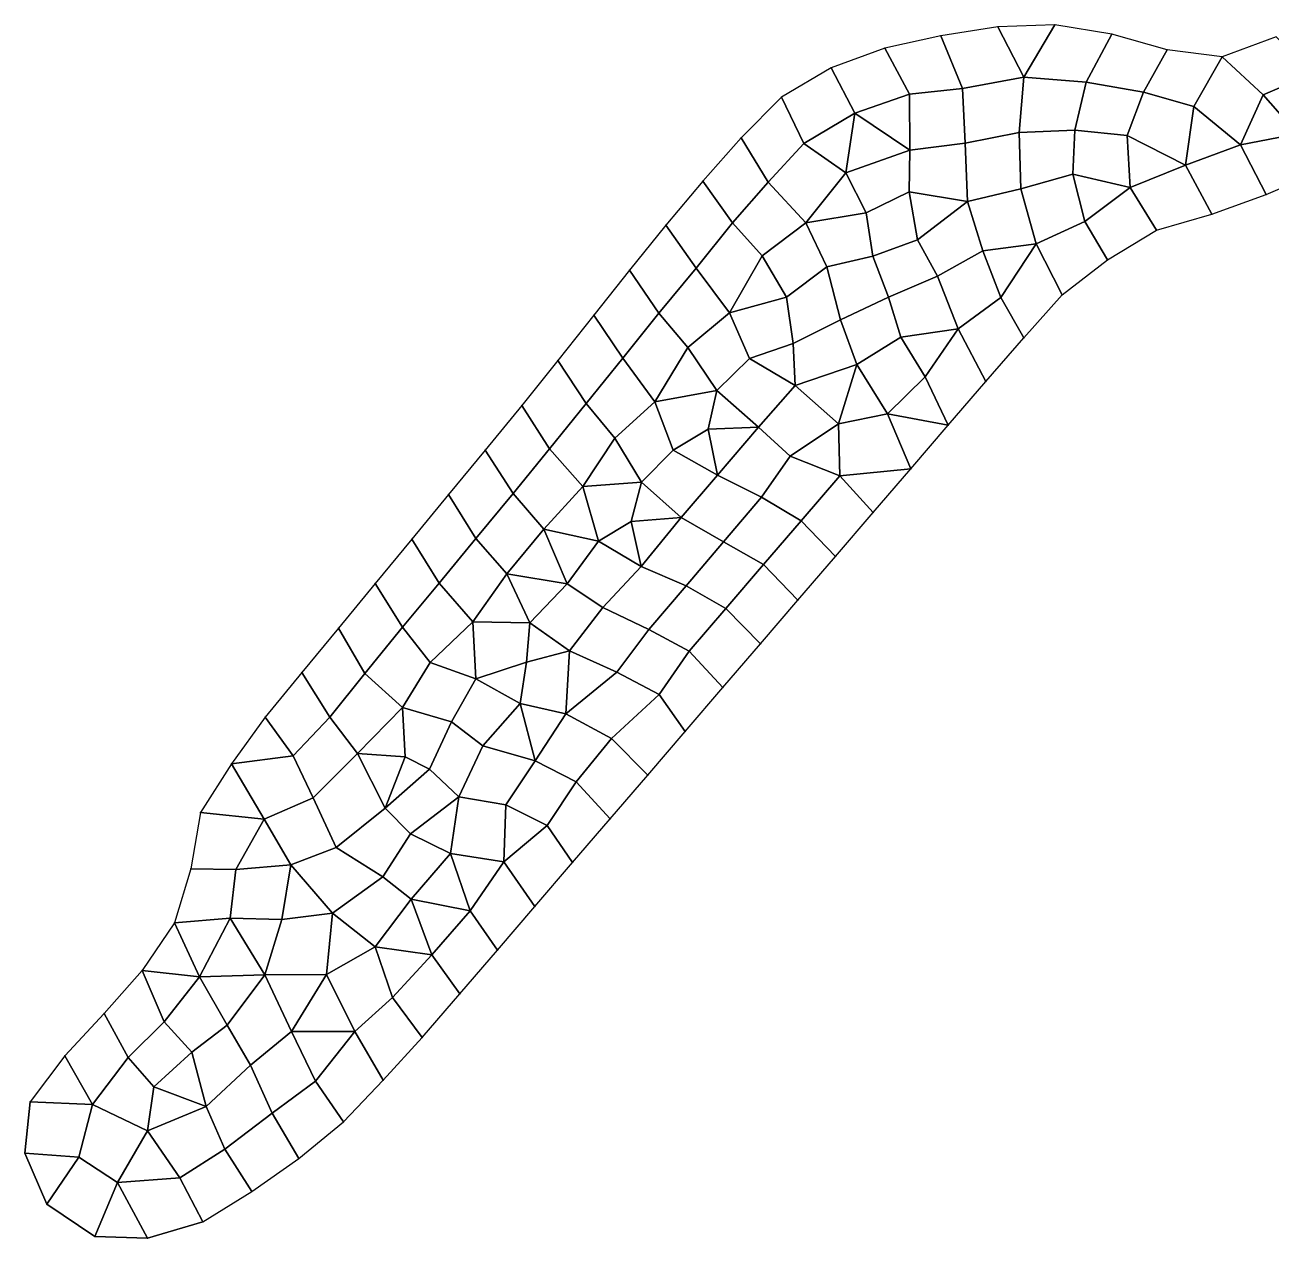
# Model space of a CAD drawing. Extents: x 380827 to 407438, y 6452886 to 6483357.
# Drawn here: x 380827 to 382451, y 6452886 to 6454467 of the extents above; entities that cross this region are included whole.
import ezdxf

# ---------------------------------------------------------------- set-up
doc = ezdxf.new("R2010")
doc.units = 0
for name, color, linetype in [('MESH_BOUND', 25, 'CONTINUOUS'), ('MESH_ELEMS', 18, 'CONTINUOUS'), ('MESH_NDSTRNGS', 17, 'CONTINUOUS'), ('MESH_NODES', 18, 'CONTINUOUS')]:
    doc.layers.add(name, color=color, linetype=linetype)

msp = doc.modelspace()

# ---------------------------------------------------------------- linework, layer by layer
at = {"layer": 'MESH_BOUND', "color": 25}
for points in [[(382020.535, 6454452.63, -8), (381947.17, 6454436.35, -8)], [(382094.783, 6454464.24, -8), (382020.535, 6454452.63, -8)], [(382169.018, 6454466.67, -8), (382094.783, 6454464.24, -8)], [(382243.206, 6454454.67, -8), (382169.018, 6454466.67, -8)], [(382315.414, 6454434.28, -8), (382243.206, 6454454.67, -8)], [(381947.17, 6454436.35, -8), (381877.488, 6454410.73, -8)], [(382457.4, 6454450.96, -0.187), (382386.825, 6454425.13, 0.06)], [(382386.825, 6454425.13, 0.06), (382315.414, 6454434.28, -8)], [(381877.488, 6454410.73, -8), (381812.802, 6454372.48, -8)], [(381812.802, 6454372.48, -8), (381760.162, 6454319.4, -8)], [(381760.162, 6454319.4, -8), (381710.127, 6454263.34, -8)], [(382444.175, 6454245.92, -0.965), (382513.433, 6454275.09, -0.813)], [(381710.127, 6454263.34, -8), (381661.877, 6454205.72, -8)], [(382373.724, 6454220.11, -1.394), (382444.175, 6454245.92, -0.965)], [(382301.554, 6454199.15, -8), (382373.724, 6454220.11, -1.394)], [(381661.877, 6454205.72, -8), (381614.655, 6454147.27, -8)], [(382237.582, 6454160.79, -8), (382301.554, 6454199.15, -8)], [(382178.524, 6454115, -8), (382237.582, 6454160.79, -8)], [(381614.655, 6454147.27, -8), (381567.926, 6454088.41, -8)], [(382128.413, 6454058.99, -8), (382178.524, 6454115, -8)], [(381567.926, 6454088.41, -8), (381521.148, 6454029.59, -8)], [(382079.05, 6454002.33, -8), (382128.413, 6454058.99, -8)], [(381521.148, 6454029.59, -8), (381474.025, 6453971.05, -8)], [(382030.07, 6453945.33, -8), (382079.05, 6454002.33, -8)], [(381474.025, 6453971.05, -8), (381426.531, 6453912.81, -8)], [(381981.091, 6453888.34, -8), (382030.07, 6453945.33, -8)], [(381426.531, 6453912.81, -8), (381378.766, 6453854.79, -8)], [(381932.111, 6453831.34, -8), (381981.091, 6453888.34, -8)], [(381378.766, 6453854.79, -8), (381330.961, 6453796.8, -8)], [(381883.132, 6453774.34, -8), (381932.111, 6453831.34, -8)], [(381330.961, 6453796.8, -8), (381283.144, 6453738.83, -8)], [(381834.152, 6453717.34, -8), (381883.132, 6453774.34, -8)], [(381283.144, 6453738.83, -8), (381235.327, 6453680.85, -8)], [(381785.173, 6453660.34, -8), (381834.152, 6453717.34, -8)], [(381235.327, 6453680.85, -8), (381187.51, 6453622.87, -8)], [(381736.194, 6453603.35, -8), (381785.173, 6453660.34, -8)], [(381187.51, 6453622.87, -8), (381139.693, 6453564.9, -8)], [(381687.214, 6453546.35, -8), (381736.194, 6453603.35, -8)], [(381139.693, 6453564.9, -8), (381095.637, 6453504.19, -8)], [(381638.235, 6453489.35, -8), (381687.214, 6453546.35, -8)], [(381095.637, 6453504.19, -8), (381055.249, 6453440.81, -8)], [(381589.255, 6453432.35, -8), (381638.235, 6453489.35, -8)], [(381055.249, 6453440.81, -8), (381042.801, 6453367.24, -8)], [(381540.276, 6453375.35, -8), (381589.255, 6453432.35, -8)], [(381042.801, 6453367.24, -8), (381021.685, 6453297.03, -8)], [(381491.296, 6453318.35, -8), (381540.276, 6453375.35, -8)], [(381442.317, 6453261.36, -8), (381491.296, 6453318.35, -8)], [(381021.685, 6453297.03, -8), (380979.416, 6453234.89, -8)], [(381393.337, 6453204.36, -8), (381442.317, 6453261.36, -8)], [(380979.416, 6453234.89, -8), (380929.684, 6453178.81, -8)], [(381344.358, 6453147.36, -8), (381393.337, 6453204.36, -8)], [(380929.684, 6453178.81, -8), (380878.652, 6453123.74, -8)], [(381293.695, 6453091.87, -8), (381344.358, 6453147.36, -8)], [(380878.652, 6453123.74, -8), (380833.272, 6453063.84, -8)], [(381241.59, 6453037.8, -8), (381293.695, 6453091.87, -8)], [(380833.272, 6453063.84, -8), (380826.548, 6452997, -8)], [(381183.637, 6452989.96, -8), (381241.59, 6453037.8, -8)], [(380826.548, 6452997, -8), (380855.239, 6452930.19, -8)], [(381122.45, 6452946.65, -8), (381183.637, 6452989.96, -8)], [(381058.288, 6452907.52, -8), (381122.45, 6452946.65, -8)], [(380855.239, 6452930.19, -8), (380917.575, 6452888.21, -8)], [(380986.435, 6452886.18, -8), (381058.288, 6452907.52, -8)], [(380917.575, 6452888.21, -8), (380986.435, 6452886.18, -8)]]:
    msp.add_polyline3d(points, dxfattribs=at)
at = {"layer": 'MESH_ELEMS', "color": 178}
for points in [[(381979.509, 6454376.26, -8), (382048.777, 6454383.82, -8), (382020.535, 6454452.63, -8), (381947.17, 6454436.35, -8)], [(382048.777, 6454383.82, -8), (382128.624, 6454398.48, -8), (382094.783, 6454464.24, -8), (382020.535, 6454452.63, -8)], [(382169.018, 6454466.67, -8), (382094.783, 6454464.24, -8), (382128.624, 6454398.48, -8), (382169.018, 6454466.67, -8)], [(382128.624, 6454398.48, -8), (382209.684, 6454392.23, -8), (382243.206, 6454454.67, -8), (382169.018, 6454466.67, -8)], [(382243.206, 6454454.67, -8), (382209.684, 6454392.23, -8), (382284.455, 6454379.29, -8), (382315.414, 6454434.28, -8)], [(381877.488, 6454410.73, -8), (381908.419, 6454351.76, -8), (381979.509, 6454376.26, -8), (381947.17, 6454436.35, -8)], [(382386.825, 6454425.13, 0.06), (382440.349, 6454375.68, -4.223), (382504.179, 6454402.99, -3.56), (382457.4, 6454450.96, -0.187)], [(382315.414, 6454434.28, -8), (382284.455, 6454379.29, -8), (382350.102, 6454360.49, -3.333), (382386.825, 6454425.13, 0.06)], [(382386.825, 6454425.13, 0.06), (382350.102, 6454360.49, -3.333), (382410.98, 6454310.65, -8.699), (382440.349, 6454375.68, -4.223)], [(381812.802, 6454372.48, -8), (381841.652, 6454312.15, -8), (381908.419, 6454351.76, -8), (381877.488, 6454410.73, -8)], [(382504.179, 6454402.99, -3.56), (382440.349, 6454375.68, -4.223), (382485.364, 6454324.61, -7.539), (382548.146, 6454353.06, -8.045)], [(382051.992, 6454312.45, -8), (382122.535, 6454326.54, -8), (382128.624, 6454398.48, -8), (382048.777, 6454383.82, -8)], [(382128.624, 6454398.48, -8), (382122.535, 6454326.54, -8), (382195.113, 6454329.37, -8), (382209.684, 6454392.23, -8)], [(382209.684, 6454392.23, -8), (382195.113, 6454329.37, -8), (382263.053, 6454322.53, -8), (382284.455, 6454379.29, -8)], [(381760.162, 6454319.4, -8), (381795.433, 6454261.88, -8), (381841.652, 6454312.15, -8), (381812.802, 6454372.48, -8)], [(381979.509, 6454376.26, -8), (381908.419, 6454351.76, -8), (381979.744, 6454303.37, -8), (381979.509, 6454376.26, -8)], [(381979.744, 6454303.37, -8), (382051.992, 6454312.45, -8), (382048.777, 6454383.82, -8), (381979.509, 6454376.26, -8)], [(382284.455, 6454379.29, -8), (382263.053, 6454322.53, -8), (382339.08, 6454284.18, -7.771), (382350.102, 6454360.49, -3.333)], [(382485.364, 6454324.61, -7.539), (382440.349, 6454375.68, -4.223), (382410.98, 6454310.65, -8.699), (382485.364, 6454324.61, -7.539)], [(382410.98, 6454310.65, -8.699), (382350.102, 6454360.49, -3.333), (382339.08, 6454284.18, -7.771), (382410.98, 6454310.65, -8.699)], [(381908.419, 6454351.76, -8), (381841.652, 6454312.15, -8), (381896.347, 6454274.06, -8), (381908.419, 6454351.76, -8)], [(381908.419, 6454351.76, -8), (381896.347, 6454274.06, -8), (381979.744, 6454303.37, -8), (381908.419, 6454351.76, -8)], [(382051.992, 6454312.45, -8), (382054.889, 6454236.58, -8), (382124.443, 6454253.24, -8), (382122.535, 6454326.54, -8)], [(382122.535, 6454326.54, -8), (382124.443, 6454253.24, -8), (382192.574, 6454272.07, -8), (382195.113, 6454329.37, -8)], [(382195.113, 6454329.37, -8), (382192.574, 6454272.07, -8), (382267.197, 6454255.07, -8), (382263.053, 6454322.53, -8)], [(382339.08, 6454284.18, -7.771), (382263.053, 6454322.53, -8), (382267.197, 6454255.07, -8), (382339.08, 6454284.18, -7.771)], [(382410.98, 6454310.65, -8.699), (382444.175, 6454245.92, -0.965), (382513.433, 6454275.09, -0.813), (382485.364, 6454324.61, -7.539)], [(381710.127, 6454263.34, -8), (381748.624, 6454208.77, -8), (381795.433, 6454261.88, -8), (381760.162, 6454319.4, -8)], [(381795.433, 6454261.88, -8), (381844.299, 6454208.76, -8), (381896.347, 6454274.06, -8), (381841.652, 6454312.15, -8)], [(381979.744, 6454303.37, -8), (381979.158, 6454249.24, -8), (382054.889, 6454236.58, -8), (382051.992, 6454312.45, -8)], [(382339.08, 6454284.18, -7.771), (382373.724, 6454220.11, -1.394), (382444.175, 6454245.92, -0.965), (382410.98, 6454310.65, -8.699)], [(381896.347, 6454274.06, -8), (381923.071, 6454221.82, -8), (381979.158, 6454249.24, -8), (381979.744, 6454303.37, -8)], [(381896.347, 6454274.06, -8), (381844.299, 6454208.76, -8), (381923.071, 6454221.82, -8), (381896.347, 6454274.06, -8)], [(382267.197, 6454255.07, -8), (382301.554, 6454199.15, -8), (382373.724, 6454220.11, -1.394), (382339.08, 6454284.18, -7.771)], [(381661.877, 6454205.72, -8), (381701.412, 6454149.67, -8), (381748.624, 6454208.77, -8), (381710.127, 6454263.34, -8)], [(381748.624, 6454208.77, -8), (381787.645, 6454165.85, -8), (381844.299, 6454208.76, -8), (381795.433, 6454261.88, -8)], [(382124.443, 6454253.24, -8), (382144.787, 6454181.54, -8), (382207.866, 6454210.39, -8), (382192.574, 6454272.07, -8)], [(382267.197, 6454255.07, -8), (382192.574, 6454272.07, -8), (382207.866, 6454210.39, -8), (382267.197, 6454255.07, -8)], [(381923.071, 6454221.82, -8), (381931.797, 6454165.43, -8), (381989.875, 6454186.8, -8), (381979.158, 6454249.24, -8)], [(382054.889, 6454236.58, -8), (381979.158, 6454249.24, -8), (381989.875, 6454186.8, -8), (382054.889, 6454236.58, -8)], [(382054.889, 6454236.58, -8), (382075.056, 6454172.55, -8), (382144.787, 6454181.54, -8), (382124.443, 6454253.24, -8)], [(382207.866, 6454210.39, -8), (382237.582, 6454160.79, -8), (382301.554, 6454199.15, -8), (382267.197, 6454255.07, -8)], [(381989.875, 6454186.8, -8), (382016.004, 6454139.35, -8), (382075.056, 6454172.55, -8), (382054.889, 6454236.58, -8)], [(381701.412, 6454149.67, -8), (381744.859, 6454091.4, -8), (381787.645, 6454165.85, -8), (381748.624, 6454208.77, -8)], [(381787.645, 6454165.85, -8), (381819.343, 6454112.16, -8), (381871.664, 6454151.47, -8), (381844.299, 6454208.76, -8)], [(381844.299, 6454208.76, -8), (381871.664, 6454151.47, -8), (381931.797, 6454165.43, -8), (381923.071, 6454221.82, -8)], [(382144.787, 6454181.54, -8), (382178.524, 6454115, -8), (382237.582, 6454160.79, -8), (382207.866, 6454210.39, -8)], [(381614.655, 6454147.27, -8), (381652.885, 6454091.14, -8), (381701.412, 6454149.67, -8), (381661.877, 6454205.72, -8)], [(381931.797, 6454165.43, -8), (381952.064, 6454112.03, -8), (382016.004, 6454139.35, -8), (381989.875, 6454186.8, -8)], [(382144.787, 6454181.54, -8), (382075.056, 6454172.55, -8), (382098.385, 6454111.51, -8), (382144.787, 6454181.54, -8)], [(382098.385, 6454111.51, -8), (382128.413, 6454058.99, -8), (382178.524, 6454115, -8), (382144.787, 6454181.54, -8)], [(381787.645, 6454165.85, -8), (381744.859, 6454091.4, -8), (381819.343, 6454112.16, -8), (381787.645, 6454165.85, -8)], [(381871.664, 6454151.47, -8), (381889.503, 6454082.44, -8), (381952.064, 6454112.03, -8), (381931.797, 6454165.43, -8)], [(382016.004, 6454139.35, -8), (382043.065, 6454070.71, -8), (382098.385, 6454111.51, -8), (382075.056, 6454172.55, -8)], [(381567.926, 6454088.41, -8), (381605.797, 6454032.46, -8), (381652.885, 6454091.14, -8), (381614.655, 6454147.27, -8)], [(381652.885, 6454091.14, -8), (381690.387, 6454046.21, -8), (381744.859, 6454091.4, -8), (381701.412, 6454149.67, -8)], [(381819.343, 6454112.16, -8), (381827.926, 6454051.49, -8), (381889.503, 6454082.44, -8), (381871.664, 6454151.47, -8)], [(381952.064, 6454112.03, -8), (381968.427, 6454059.76, -8), (382043.065, 6454070.71, -8), (382016.004, 6454139.35, -8)], [(381744.859, 6454091.4, -8), (381770.848, 6454032.18, -8), (381827.926, 6454051.49, -8), (381819.343, 6454112.16, -8)], [(381889.503, 6454082.44, -8), (381910.65, 6454024.49, -8), (381968.427, 6454059.76, -8), (381952.064, 6454112.03, -8)], [(382043.065, 6454070.71, -8), (382079.05, 6454002.33, -8), (382128.413, 6454058.99, -8), (382098.385, 6454111.51, -8)], [(381521.148, 6454029.59, -8), (381557.981, 6453973.54, -8), (381605.797, 6454032.46, -8), (381567.926, 6454088.41, -8)], [(381605.797, 6454032.46, -8), (381647.567, 6453975.85, -8), (381690.387, 6454046.21, -8), (381652.885, 6454091.14, -8)], [(381690.387, 6454046.21, -8), (381728.58, 6453990.27, -8), (381770.848, 6454032.18, -8), (381744.859, 6454091.4, -8)], [(381827.926, 6454051.49, -8), (381830.615, 6453996.74, -8), (381910.65, 6454024.49, -8), (381889.503, 6454082.44, -8)], [(382043.065, 6454070.71, -8), (381968.427, 6454059.76, -8), (381999.749, 6454008.25, -8), (382043.065, 6454070.71, -8)], [(381999.749, 6454008.25, -8), (382030.07, 6453945.33, -8), (382079.05, 6454002.33, -8), (382043.065, 6454070.71, -8)], [(381690.387, 6454046.21, -8), (381647.567, 6453975.85, -8), (381728.58, 6453990.27, -8), (381690.387, 6454046.21, -8)], [(381827.926, 6454051.49, -8), (381770.848, 6454032.18, -8), (381830.615, 6453996.74, -8), (381827.926, 6454051.49, -8)], [(381910.65, 6454024.49, -8), (381951.015, 6453959.8, -8), (381999.749, 6454008.25, -8), (381968.427, 6454059.76, -8)], [(381474.025, 6453971.05, -8), (381510.385, 6453914.28, -8), (381557.981, 6453973.54, -8), (381521.148, 6454029.59, -8)], [(381557.981, 6453973.54, -8), (381595.288, 6453928.51, -8), (381647.567, 6453975.85, -8), (381605.797, 6454032.46, -8)], [(381728.58, 6453990.27, -8), (381782.715, 6453942.63, -8), (381830.615, 6453996.74, -8), (381770.848, 6454032.18, -8)], [(381910.65, 6454024.49, -8), (381830.615, 6453996.74, -8), (381887.161, 6453946.94, -8), (381910.65, 6454024.49, -8)], [(381910.65, 6454024.49, -8), (381887.161, 6453946.94, -8), (381951.015, 6453959.8, -8), (381910.65, 6454024.49, -8)], [(381999.749, 6454008.25, -8), (381951.015, 6453959.8, -8), (382030.07, 6453945.33, -8), (381999.749, 6454008.25, -8)], [(381647.567, 6453975.85, -8), (381671.392, 6453912.47, -8), (381717.266, 6453939.98, -8), (381728.58, 6453990.27, -8)], [(381782.715, 6453942.63, -8), (381728.58, 6453990.27, -8), (381717.266, 6453939.98, -8), (381782.715, 6453942.63, -8)], [(381782.715, 6453942.63, -8), (381824.012, 6453904.75, -8), (381887.161, 6453946.94, -8), (381830.615, 6453996.74, -8)], [(381426.531, 6453912.81, -8), (381462.792, 6453856.1, -8), (381510.385, 6453914.28, -8), (381474.025, 6453971.05, -8)], [(381510.385, 6453914.28, -8), (381553.738, 6453865.47, -8), (381595.288, 6453928.51, -8), (381557.981, 6453973.54, -8)], [(381595.288, 6453928.51, -8), (381630.177, 6453870.86, -8), (381671.392, 6453912.47, -8), (381647.567, 6453975.85, -8)], [(381887.161, 6453946.94, -8), (381888.716, 6453879.4, -8), (381981.091, 6453888.34, -8), (381951.015, 6453959.8, -8)], [(382030.07, 6453945.33, -8), (381951.015, 6453959.8, -8), (381981.091, 6453888.34, -8), (382030.07, 6453945.33, -8)], [(381717.266, 6453939.98, -8), (381671.392, 6453912.47, -8), (381729.199, 6453879.94, -8), (381717.266, 6453939.98, -8)], [(381782.715, 6453942.63, -8), (381717.266, 6453939.98, -8), (381729.199, 6453879.94, -8), (381782.715, 6453942.63, -8)], [(381729.199, 6453879.94, -8), (381786.713, 6453851.45, -8), (381824.012, 6453904.75, -8), (381782.715, 6453942.63, -8)], [(381887.161, 6453946.94, -8), (381824.012, 6453904.75, -8), (381888.716, 6453879.4, -8), (381887.161, 6453946.94, -8)], [(381595.288, 6453928.51, -8), (381553.738, 6453865.47, -8), (381630.177, 6453870.86, -8), (381595.288, 6453928.51, -8)], [(381378.766, 6453854.79, -8), (381414.389, 6453797.52, -8), (381462.792, 6453856.1, -8), (381426.531, 6453912.81, -8)], [(381462.792, 6453856.1, -8), (381502.895, 6453809.85, -8), (381553.738, 6453865.47, -8), (381510.385, 6453914.28, -8)], [(381630.177, 6453870.86, -8), (381682.113, 6453824.95, -8), (381729.199, 6453879.94, -8), (381671.392, 6453912.47, -8)], [(381786.713, 6453851.45, -8), (381838.118, 6453820.62, -8), (381888.716, 6453879.4, -8), (381824.012, 6453904.75, -8)], [(381981.091, 6453888.34, -8), (381888.716, 6453879.4, -8), (381932.111, 6453831.34, -8), (381981.091, 6453888.34, -8)], [(381553.738, 6453865.47, -8), (381574.198, 6453794.09, -8), (381616.636, 6453819.91, -8), (381630.177, 6453870.86, -8)], [(381682.113, 6453824.95, -8), (381630.177, 6453870.86, -8), (381616.636, 6453819.91, -8), (381682.113, 6453824.95, -8)], [(381682.113, 6453824.95, -8), (381737.113, 6453793.19, -8), (381786.713, 6453851.45, -8), (381729.199, 6453879.94, -8)], [(381838.118, 6453820.62, -8), (381883.132, 6453774.34, -8), (381932.111, 6453831.34, -8), (381888.716, 6453879.4, -8)], [(381330.961, 6453796.8, -8), (381366.664, 6453739.22, -8), (381414.389, 6453797.52, -8), (381378.766, 6453854.79, -8)], [(381414.389, 6453797.52, -8), (381454.457, 6453751.76, -8), (381502.895, 6453809.85, -8), (381462.792, 6453856.1, -8)], [(381553.738, 6453865.47, -8), (381502.895, 6453809.85, -8), (381574.198, 6453794.09, -8), (381553.738, 6453865.47, -8)], [(381737.113, 6453793.19, -8), (381789.119, 6453763.62, -8), (381838.118, 6453820.62, -8), (381786.713, 6453851.45, -8)], [(381616.636, 6453819.91, -8), (381574.198, 6453794.09, -8), (381629.833, 6453761.03, -8), (381616.636, 6453819.91, -8)], [(381682.113, 6453824.95, -8), (381616.636, 6453819.91, -8), (381629.833, 6453761.03, -8), (381682.113, 6453824.95, -8)], [(381629.833, 6453761.03, -8), (381688.368, 6453736.04, -8), (381737.113, 6453793.19, -8), (381682.113, 6453824.95, -8)], [(381789.119, 6453763.62, -8), (381834.152, 6453717.34, -8), (381883.132, 6453774.34, -8), (381838.118, 6453820.62, -8)], [(381502.895, 6453809.85, -8), (381454.457, 6453751.76, -8), (381533.349, 6453738.47, -8), (381502.895, 6453809.85, -8)], [(381574.198, 6453794.09, -8), (381502.895, 6453809.85, -8), (381533.349, 6453738.47, -8), (381574.198, 6453794.09, -8)], [(381283.144, 6453738.83, -8), (381318.547, 6453681.98, -8), (381366.664, 6453739.22, -8), (381330.961, 6453796.8, -8)], [(381366.664, 6453739.22, -8), (381410.515, 6453689.12, -8), (381454.457, 6453751.76, -8), (381414.389, 6453797.52, -8)], [(381533.349, 6453738.47, -8), (381579.935, 6453707.59, -8), (381629.833, 6453761.03, -8), (381574.198, 6453794.09, -8)], [(381688.368, 6453736.04, -8), (381740.292, 6453706.46, -8), (381789.119, 6453763.62, -8), (381737.113, 6453793.19, -8)], [(381579.935, 6453707.59, -8), (381639.96, 6453679.09, -8), (381688.368, 6453736.04, -8), (381629.833, 6453761.03, -8)], [(381740.292, 6453706.46, -8), (381785.173, 6453660.34, -8), (381834.152, 6453717.34, -8), (381789.119, 6453763.62, -8)], [(381235.327, 6453680.85, -8), (381269.495, 6453621.8, -8), (381318.547, 6453681.98, -8), (381283.144, 6453738.83, -8)], [(381318.547, 6453681.98, -8), (381354.718, 6453635.91, -8), (381410.515, 6453689.12, -8), (381366.664, 6453739.22, -8)], [(381454.457, 6453751.76, -8), (381410.515, 6453689.12, -8), (381484.489, 6453687.6, -8), (381454.457, 6453751.76, -8)], [(381533.349, 6453738.47, -8), (381454.457, 6453751.76, -8), (381484.489, 6453687.6, -8), (381533.349, 6453738.47, -8)], [(381484.489, 6453687.6, -8), (381536.426, 6453651.09, -8), (381579.935, 6453707.59, -8), (381533.349, 6453738.47, -8)], [(381639.96, 6453679.09, -8), (381692.243, 6453650.73, -8), (381740.292, 6453706.46, -8), (381688.368, 6453736.04, -8)], [(381536.426, 6453651.09, -8), (381598.074, 6453623.47, -8), (381639.96, 6453679.09, -8), (381579.935, 6453707.59, -8)], [(381692.243, 6453650.73, -8), (381736.194, 6453603.35, -8), (381785.173, 6453660.34, -8), (381740.292, 6453706.46, -8)], [(381410.515, 6453689.12, -8), (381354.718, 6453635.91, -8), (381414.465, 6453614.72, -8), (381410.515, 6453689.12, -8)], [(381410.515, 6453689.12, -8), (381414.465, 6453614.72, -8), (381480.192, 6453636.42, -8), (381484.489, 6453687.6, -8)], [(381187.51, 6453622.87, -8), (381224.098, 6453564.81, -8), (381269.495, 6453621.8, -8), (381235.327, 6453680.85, -8)], [(381269.495, 6453621.8, -8), (381318.705, 6453577.35, -8), (381354.718, 6453635.91, -8), (381318.547, 6453681.98, -8)], [(381536.426, 6453651.09, -8), (381484.489, 6453687.6, -8), (381480.192, 6453636.42, -8), (381536.426, 6453651.09, -8)], [(381598.074, 6453623.47, -8), (381653.052, 6453594.43, -8), (381692.243, 6453650.73, -8), (381639.96, 6453679.09, -8)], [(381471.846, 6453582.57, -8), (381531.509, 6453569.05, -8), (381536.426, 6453651.09, -8), (381480.192, 6453636.42, -8)], [(381598.074, 6453623.47, -8), (381536.426, 6453651.09, -8), (381531.509, 6453569.05, -8), (381598.074, 6453623.47, -8)], [(381653.052, 6453594.43, -8), (381687.214, 6453546.35, -8), (381736.194, 6453603.35, -8), (381692.243, 6453650.73, -8)], [(381318.705, 6453577.35, -8), (381382.526, 6453558.81, -8), (381414.465, 6453614.72, -8), (381354.718, 6453635.91, -8)], [(381480.192, 6453636.42, -8), (381414.465, 6453614.72, -8), (381471.846, 6453582.57, -8), (381480.192, 6453636.42, -8)], [(381531.509, 6453569.05, -8), (381591.039, 6453536.9, -8), (381653.052, 6453594.43, -8), (381598.074, 6453623.47, -8)], [(381176.298, 6453514.51, -8), (381224.098, 6453564.81, -8), (381187.51, 6453622.87, -8), (381139.693, 6453564.9, -8)], [(381224.098, 6453564.81, -8), (381260.089, 6453517.35, -8), (381318.705, 6453577.35, -8), (381269.495, 6453621.8, -8)], [(381382.526, 6453558.81, -8), (381423.417, 6453527.54, -8), (381471.846, 6453582.57, -8), (381414.465, 6453614.72, -8)], [(381591.039, 6453536.9, -8), (381638.235, 6453489.35, -8), (381687.214, 6453546.35, -8), (381653.052, 6453594.43, -8)], [(381318.705, 6453577.35, -8), (381260.089, 6453517.35, -8), (381322.192, 6453513.27, -8), (381318.705, 6453577.35, -8)], [(381322.192, 6453513.27, -8), (381353.783, 6453497.15, -8), (381382.526, 6453558.81, -8), (381318.705, 6453577.35, -8)], [(381471.846, 6453582.57, -8), (381423.417, 6453527.54, -8), (381491.721, 6453508.02, -8), (381471.846, 6453582.57, -8)], [(381531.509, 6453569.05, -8), (381471.846, 6453582.57, -8), (381491.721, 6453508.02, -8), (381531.509, 6453569.05, -8)], [(381139.693, 6453564.9, -8), (381095.637, 6453504.19, -8), (381176.298, 6453514.51, -8), (381139.693, 6453564.9, -8)], [(381176.298, 6453514.51, -8), (381202.365, 6453459.56, -8), (381260.089, 6453517.35, -8), (381224.098, 6453564.81, -8)], [(381353.783, 6453497.15, -8), (381392.113, 6453460.88, -8), (381423.417, 6453527.54, -8), (381382.526, 6453558.81, -8)], [(381491.721, 6453508.02, -8), (381544.928, 6453480.39, -8), (381591.039, 6453536.9, -8), (381531.509, 6453569.05, -8)], [(381392.113, 6453460.88, -8), (381453.335, 6453450.82, -8), (381491.721, 6453508.02, -8), (381423.417, 6453527.54, -8)], [(381591.039, 6453536.9, -8), (381544.928, 6453480.39, -8), (381589.255, 6453432.35, -8), (381638.235, 6453489.35, -8)], [(381138.56, 6453431.85, -8), (381202.365, 6453459.56, -8), (381176.298, 6453514.51, -8), (381095.637, 6453504.19, -8)], [(381202.365, 6453459.56, -8), (381232.321, 6453395.16, -8), (381295.988, 6453446.2, -8), (381260.089, 6453517.35, -8)], [(381322.192, 6453513.27, -8), (381260.089, 6453517.35, -8), (381295.988, 6453446.2, -8), (381322.192, 6453513.27, -8)], [(381322.192, 6453513.27, -8), (381295.988, 6453446.2, -8), (381353.783, 6453497.15, -8), (381322.192, 6453513.27, -8)], [(381095.637, 6453504.19, -8), (381055.249, 6453440.81, -8), (381138.56, 6453431.85, -8), (381095.637, 6453504.19, -8)], [(381295.988, 6453446.2, -8), (381329.239, 6453412.8, -8), (381392.113, 6453460.88, -8), (381353.783, 6453497.15, -8)], [(381491.721, 6453508.02, -8), (381453.335, 6453450.82, -8), (381507.109, 6453423.64, -8), (381544.928, 6453480.39, -8)], [(381507.109, 6453423.64, -8), (381540.276, 6453375.35, -8), (381589.255, 6453432.35, -8), (381544.928, 6453480.39, -8)], [(381392.113, 6453460.88, -8), (381329.239, 6453412.8, -8), (381381.435, 6453387.02, -8), (381392.113, 6453460.88, -8)], [(381392.113, 6453460.88, -8), (381381.435, 6453387.02, -8), (381450.582, 6453376.42, -8), (381453.335, 6453450.82, -8)], [(381138.56, 6453431.85, -8), (381173.34, 6453372.26, -8), (381232.321, 6453395.16, -8), (381202.365, 6453459.56, -8)], [(381232.321, 6453395.16, -8), (381293.251, 6453356.85, -8), (381329.239, 6453412.8, -8), (381295.988, 6453446.2, -8)], [(381507.109, 6453423.64, -8), (381453.335, 6453450.82, -8), (381450.582, 6453376.42, -8), (381507.109, 6453423.64, -8)], [(381042.801, 6453367.24, -8), (381101.368, 6453366.3, -8), (381138.56, 6453431.85, -8), (381055.249, 6453440.81, -8)], [(381138.56, 6453431.85, -8), (381101.368, 6453366.3, -8), (381173.34, 6453372.26, -8), (381138.56, 6453431.85, -8)], [(381293.251, 6453356.85, -8), (381330.064, 6453327.87, -8), (381381.435, 6453387.02, -8), (381329.239, 6453412.8, -8)], [(381450.582, 6453376.42, -8), (381491.296, 6453318.35, -8), (381540.276, 6453375.35, -8), (381507.109, 6453423.64, -8)], [(381173.34, 6453372.26, -8), (381227.484, 6453309.45, -8), (381293.251, 6453356.85, -8), (381232.321, 6453395.16, -8)], [(381406.793, 6453312.47, -8), (381381.435, 6453387.02, -8), (381330.064, 6453327.87, -8), (381406.793, 6453312.47, -8)], [(381450.582, 6453376.42, -8), (381381.435, 6453387.02, -8), (381406.793, 6453312.47, -8), (381450.582, 6453376.42, -8)], [(381021.685, 6453297.03, -8), (381094.016, 6453303.14, -8), (381101.368, 6453366.3, -8), (381042.801, 6453367.24, -8)], [(381101.368, 6453366.3, -8), (381094.016, 6453303.14, -8), (381161.358, 6453301.3, -8), (381173.34, 6453372.26, -8)], [(381173.34, 6453372.26, -8), (381161.358, 6453301.3, -8), (381227.484, 6453309.45, -8), (381173.34, 6453372.26, -8)], [(381406.793, 6453312.47, -8), (381442.317, 6453261.36, -8), (381491.296, 6453318.35, -8), (381450.582, 6453376.42, -8)], [(381227.484, 6453309.45, -8), (381283.132, 6453265.39, -8), (381330.064, 6453327.87, -8), (381293.251, 6453356.85, -8)], [(381357.035, 6453255.05, -8), (381330.064, 6453327.87, -8), (381283.132, 6453265.39, -8), (381357.035, 6453255.05, -8)], [(381406.793, 6453312.47, -8), (381330.064, 6453327.87, -8), (381357.035, 6453255.05, -8), (381406.793, 6453312.47, -8)], [(381094.016, 6453303.14, -8), (381021.685, 6453297.03, -8), (381053.942, 6453226.48, -8), (381094.016, 6453303.14, -8)], [(381094.016, 6453303.14, -8), (381053.942, 6453226.48, -8), (381139.407, 6453229.28, -8), (381094.016, 6453303.14, -8)], [(381161.358, 6453301.3, -8), (381094.016, 6453303.14, -8), (381139.407, 6453229.28, -8), (381161.358, 6453301.3, -8)], [(381139.407, 6453229.28, -8), (381219.417, 6453229.62, -8), (381227.484, 6453309.45, -8), (381161.358, 6453301.3, -8)], [(381283.132, 6453265.39, -8), (381227.484, 6453309.45, -8), (381219.417, 6453229.62, -8), (381283.132, 6453265.39, -8)], [(381357.035, 6453255.05, -8), (381393.337, 6453204.36, -8), (381442.317, 6453261.36, -8), (381406.793, 6453312.47, -8)], [(381021.685, 6453297.03, -8), (380979.416, 6453234.89, -8), (381053.942, 6453226.48, -8), (381021.685, 6453297.03, -8)], [(381219.417, 6453229.62, -8), (381256.721, 6453155.5, -8), (381305.81, 6453199.67, -8), (381283.132, 6453265.39, -8)], [(381357.035, 6453255.05, -8), (381283.132, 6453265.39, -8), (381305.81, 6453199.67, -8), (381357.035, 6453255.05, -8)], [(381305.81, 6453199.67, -8), (381344.358, 6453147.36, -8), (381393.337, 6453204.36, -8), (381357.035, 6453255.05, -8)], [(380929.684, 6453178.81, -8), (380961.112, 6453121.41, -8), (381007.971, 6453168.08, -8), (380979.416, 6453234.89, -8)], [(381053.942, 6453226.48, -8), (380979.416, 6453234.89, -8), (381007.971, 6453168.08, -8), (381053.942, 6453226.48, -8)], [(381007.971, 6453168.08, -8), (381043.98, 6453128.41, -8), (381090.348, 6453163.4, -8), (381053.942, 6453226.48, -8)], [(381139.407, 6453229.28, -8), (381053.942, 6453226.48, -8), (381090.348, 6453163.4, -8), (381139.407, 6453229.28, -8)], [(381090.348, 6453163.4, -8), (381120.602, 6453111.35, -8), (381174.176, 6453155.16, -8), (381139.407, 6453229.28, -8)], [(381219.417, 6453229.62, -8), (381139.407, 6453229.28, -8), (381174.176, 6453155.16, -8), (381219.417, 6453229.62, -8)], [(381219.417, 6453229.62, -8), (381174.176, 6453155.16, -8), (381256.721, 6453155.5, -8), (381219.417, 6453229.62, -8)], [(381256.721, 6453155.5, -8), (381293.695, 6453091.87, -8), (381344.358, 6453147.36, -8), (381305.81, 6453199.67, -8)], [(380878.652, 6453123.74, -8), (380914.676, 6453060.21, -8), (380961.112, 6453121.41, -8), (380929.684, 6453178.81, -8)], [(380961.112, 6453121.41, -8), (380994.721, 6453083.05, -8), (381043.98, 6453128.41, -8), (381007.971, 6453168.08, -8)], [(381043.98, 6453128.41, -8), (381062.87, 6453057.7, -8), (381120.602, 6453111.35, -8), (381090.348, 6453163.4, -8)], [(381120.602, 6453111.35, -8), (381148.632, 6453048.81, -8), (381205.317, 6453090.78, -8), (381174.176, 6453155.16, -8)], [(381256.721, 6453155.5, -8), (381174.176, 6453155.16, -8), (381205.317, 6453090.78, -8), (381256.721, 6453155.5, -8)], [(381205.317, 6453090.78, -8), (381241.59, 6453037.8, -8), (381293.695, 6453091.87, -8), (381256.721, 6453155.5, -8)], [(380878.652, 6453123.74, -8), (380833.272, 6453063.84, -8), (380914.676, 6453060.21, -8), (380878.652, 6453123.74, -8)], [(380914.676, 6453060.21, -8), (380986.179, 6453026.02, -8), (380994.721, 6453083.05, -8), (380961.112, 6453121.41, -8)], [(381043.98, 6453128.41, -8), (380994.721, 6453083.05, -8), (381062.87, 6453057.7, -8), (381043.98, 6453128.41, -8)], [(381062.87, 6453057.7, -8), (381086.921, 6453001.82, -8), (381148.632, 6453048.81, -8), (381120.602, 6453111.35, -8)], [(381148.632, 6453048.81, -8), (381183.637, 6452989.96, -8), (381241.59, 6453037.8, -8), (381205.317, 6453090.78, -8)], [(381062.87, 6453057.7, -8), (380994.721, 6453083.05, -8), (380986.179, 6453026.02, -8), (381062.87, 6453057.7, -8)], [(380826.548, 6452997, -8), (380896.817, 6452991.72, -8), (380914.676, 6453060.21, -8), (380833.272, 6453063.84, -8)], [(380896.817, 6452991.72, -8), (380947.39, 6452958.6, -8), (380986.179, 6453026.02, -8), (380914.676, 6453060.21, -8)], [(380986.179, 6453026.02, -8), (381028.651, 6452964.46, -8), (381086.921, 6453001.82, -8), (381062.87, 6453057.7, -8)], [(381086.921, 6453001.82, -8), (381122.45, 6452946.65, -8), (381183.637, 6452989.96, -8), (381148.632, 6453048.81, -8)], [(380986.179, 6453026.02, -8), (380947.39, 6452958.6, -8), (381028.651, 6452964.46, -8), (380986.179, 6453026.02, -8)], [(380826.548, 6452997, -8), (380855.239, 6452930.19, -8), (380896.817, 6452991.72, -8), (380826.548, 6452997, -8)], [(380917.575, 6452888.21, -8), (380947.39, 6452958.6, -8), (380896.817, 6452991.72, -8), (380855.239, 6452930.19, -8)], [(381028.651, 6452964.46, -8), (381058.288, 6452907.52, -8), (381122.45, 6452946.65, -8), (381086.921, 6453001.82, -8)], [(380917.575, 6452888.21, -8), (380986.435, 6452886.18, -8), (380947.39, 6452958.6, -8), (380917.575, 6452888.21, -8)], [(380947.39, 6452958.6, -8), (380986.435, 6452886.18, -8), (381058.288, 6452907.52, -8), (381028.651, 6452964.46, -8)]]:
    msp.add_3dface(points, dxfattribs=at)
at = {"layer": 'MESH_NDSTRNGS', "color": 17}
for points in [[(380826.548, 6452997, -8), (380833.272, 6453063.84, -8)], [(380855.239, 6452930.19, -8), (380826.548, 6452997, -8)], [(380917.575, 6452888.21, -8), (380855.239, 6452930.19, -8)], [(381058.288, 6452907.52, -8), (380986.435, 6452886.18, -8)], [(380986.435, 6452886.18, -8), (380917.575, 6452888.21, -8)]]:
    msp.add_polyline3d(points, dxfattribs=at)
for p in [(380833.272, 6453063.84, -8), (380826.548, 6452997, -8), (380855.239, 6452930.19, -8), (381058.288, 6452907.52, -8), (380917.575, 6452888.21, -8), (380986.435, 6452886.18, -8)]:
    msp.add_point(p, dxfattribs=at)
at = {"layer": 'MESH_NODES', "color": 18}
for p in [(382020.535, 6454452.63, -8), (382094.783, 6454464.24, -8), (382169.018, 6454466.67, -8), (382243.206, 6454454.67, -8), (381947.17, 6454436.35, -8), (382315.414, 6454434.28, -8), (382386.825, 6454425.13, 0.06), (381877.488, 6454410.73, -8), (382128.624, 6454398.48, -8), (382209.684, 6454392.23, -8), (381812.802, 6454372.48, -8), (381979.509, 6454376.26, -8), (382048.777, 6454383.82, -8), (382284.455, 6454379.29, -8), (382440.349, 6454375.68, -4.223), (382350.102, 6454360.49, -3.333), (381908.419, 6454351.76, -8), (382122.535, 6454326.54, -8), (382195.113, 6454329.37, -8), (382263.053, 6454322.53, -8), (381760.162, 6454319.4, -8), (381841.652, 6454312.15, -8), (382051.992, 6454312.45, -8), (382410.98, 6454310.65, -8.699), (381979.744, 6454303.37, -8), (381896.347, 6454274.06, -8), (382339.08, 6454284.18, -7.771), (381710.127, 6454263.34, -8), (381795.433, 6454261.88, -8), (382192.574, 6454272.07, -8), (381979.158, 6454249.24, -8), (382124.443, 6454253.24, -8), (382267.197, 6454255.07, -8), (382444.175, 6454245.92, -0.965), (382054.889, 6454236.58, -8), (381748.624, 6454208.77, -8), (381844.299, 6454208.76, -8), (381923.071, 6454221.82, -8), (382207.866, 6454210.39, -8), (382373.724, 6454220.11, -1.394), (381661.877, 6454205.72, -8), (382301.554, 6454199.15, -8), (381989.875, 6454186.8, -8), (382144.787, 6454181.54, -8), (381787.645, 6454165.85, -8), (381931.797, 6454165.43, -8), (382075.056, 6454172.55, -8), (382237.582, 6454160.79, -8), (381614.655, 6454147.27, -8), (381701.412, 6454149.67, -8), (381871.664, 6454151.47, -8), (382016.004, 6454139.35, -8), (381819.343, 6454112.16, -8), (381952.064, 6454112.03, -8), (382098.385, 6454111.51, -8), (382178.524, 6454115, -8), (381567.926, 6454088.41, -8), (381652.885, 6454091.14, -8), (381744.859, 6454091.4, -8), (381889.503, 6454082.44, -8), (382043.065, 6454070.71, -8), (381690.387, 6454046.21, -8), (381827.926, 6454051.49, -8), (381968.427, 6454059.76, -8), (382128.413, 6454058.99, -8), (381521.148, 6454029.59, -8), (381605.797, 6454032.46, -8), (381770.848, 6454032.18, -8), (381910.65, 6454024.49, -8), (381999.749, 6454008.25, -8), (382079.05, 6454002.33, -8), (381728.58, 6453990.27, -8), (381830.615, 6453996.74, -8), (381474.025, 6453971.05, -8), (381557.981, 6453973.54, -8), (381647.567, 6453975.85, -8), (381951.015, 6453959.8, -8), (381717.266, 6453939.98, -8), (381782.715, 6453942.63, -8), (381887.161, 6453946.94, -8), (382030.07, 6453945.33, -8), (381595.288, 6453928.51, -8), (381426.531, 6453912.81, -8), (381510.385, 6453914.28, -8), (381671.392, 6453912.47, -8), (381824.012, 6453904.75, -8), (381981.091, 6453888.34, -8), (381630.177, 6453870.86, -8), (381729.199, 6453879.94, -8), (381888.716, 6453879.4, -8), (381378.766, 6453854.79, -8), (381462.792, 6453856.1, -8), (381553.738, 6453865.47, -8), (381786.713, 6453851.45, -8), (381616.636, 6453819.91, -8), (381682.113, 6453824.95, -8), (381838.118, 6453820.62, -8), (381932.111, 6453831.34, -8), (381502.895, 6453809.85, -8), (381330.961, 6453796.8, -8), (381414.389, 6453797.52, -8), (381574.198, 6453794.09, -8), (381737.113, 6453793.19, -8), (381883.132, 6453774.34, -8), (381629.833, 6453761.03, -8), (381789.119, 6453763.62, -8), (381283.144, 6453738.83, -8), (381366.664, 6453739.22, -8), (381454.457, 6453751.76, -8), (381533.349, 6453738.47, -8), (381688.368, 6453736.04, -8), (381579.935, 6453707.59, -8), (381740.292, 6453706.46, -8), (381834.152, 6453717.34, -8), (381410.515, 6453689.12, -8), (381235.327, 6453680.85, -8), (381318.547, 6453681.98, -8), (381484.489, 6453687.6, -8), (381639.96, 6453679.09, -8), (381785.173, 6453660.34, -8), (381536.426, 6453651.09, -8), (381692.243, 6453650.73, -8), (381354.718, 6453635.91, -8), (381480.192, 6453636.42, -8), (381598.074, 6453623.47, -8), (381187.51, 6453622.87, -8), (381269.495, 6453621.8, -8), (381414.465, 6453614.72, -8), (381653.052, 6453594.43, -8), (381736.194, 6453603.35, -8), (381318.705, 6453577.35, -8), (381471.846, 6453582.57, -8), (381139.693, 6453564.9, -8), (381224.098, 6453564.81, -8), (381382.526, 6453558.81, -8), (381531.509, 6453569.05, -8), (381687.214, 6453546.35, -8), (381423.417, 6453527.54, -8), (381591.039, 6453536.9, -8), (381176.298, 6453514.51, -8), (381260.089, 6453517.35, -8), (381322.192, 6453513.27, -8), (381095.637, 6453504.19, -8), (381353.783, 6453497.15, -8), (381491.721, 6453508.02, -8), (381544.928, 6453480.39, -8), (381638.235, 6453489.35, -8), (381392.113, 6453460.88, -8), (381202.365, 6453459.56, -8), (381295.988, 6453446.2, -8), (381453.335, 6453450.82, -8), (381055.249, 6453440.81, -8), (381138.56, 6453431.85, -8), (381589.255, 6453432.35, -8), (381329.239, 6453412.8, -8), (381507.109, 6453423.64, -8), (381232.321, 6453395.16, -8), (381381.435, 6453387.02, -8), (381042.801, 6453367.24, -8), (381101.368, 6453366.3, -8), (381173.34, 6453372.26, -8), (381450.582, 6453376.42, -8), (381540.276, 6453375.35, -8), (381293.251, 6453356.85, -8), (381330.064, 6453327.87, -8), (381491.296, 6453318.35, -8), (381094.016, 6453303.14, -8), (381161.358, 6453301.3, -8), (381227.484, 6453309.45, -8), (381406.793, 6453312.47, -8), (381021.685, 6453297.03, -8), (381283.132, 6453265.39, -8), (381357.035, 6453255.05, -8), (381442.317, 6453261.36, -8), (380979.416, 6453234.89, -8), (381053.942, 6453226.48, -8), (381139.407, 6453229.28, -8), (381219.417, 6453229.62, -8), (381393.337, 6453204.36, -8), (381305.81, 6453199.67, -8), (380929.684, 6453178.81, -8), (381007.971, 6453168.08, -8), (381090.348, 6453163.4, -8), (381174.176, 6453155.16, -8), (381256.721, 6453155.5, -8), (381344.358, 6453147.36, -8), (380878.652, 6453123.74, -8), (380961.112, 6453121.41, -8), (381043.98, 6453128.41, -8), (381120.602, 6453111.35, -8), (381205.317, 6453090.78, -8), (381293.695, 6453091.87, -8), (380994.721, 6453083.05, -8), (380833.272, 6453063.84, -8), (380914.676, 6453060.21, -8), (381062.87, 6453057.7, -8), (381148.632, 6453048.81, -8), (380986.179, 6453026.02, -8), (381241.59, 6453037.8, -8), (380826.548, 6452997, -8), (380896.817, 6452991.72, -8), (381086.921, 6453001.82, -8), (381183.637, 6452989.96, -8), (380947.39, 6452958.6, -8), (381028.651, 6452964.46, -8), (381122.45, 6452946.65, -8), (380855.239, 6452930.19, -8), (381058.288, 6452907.52, -8), (380917.575, 6452888.21, -8), (380986.435, 6452886.18, -8)]:
    msp.add_point(p, dxfattribs=at)

doc.saveas('drawing.dxf')
